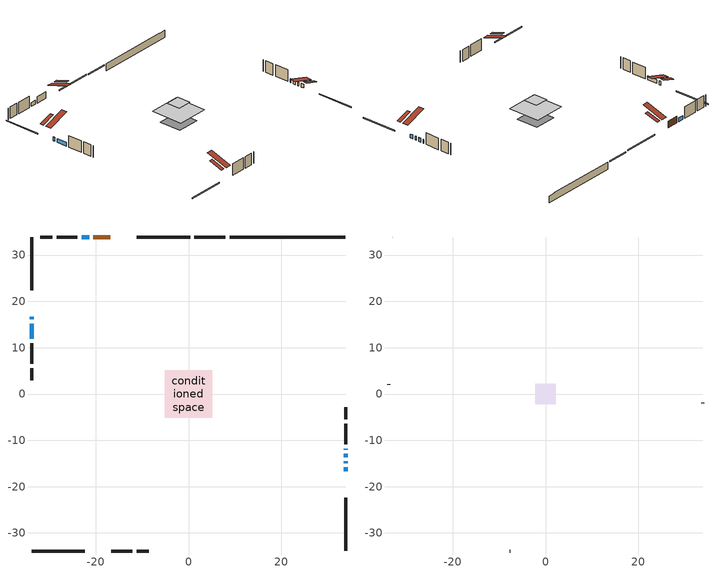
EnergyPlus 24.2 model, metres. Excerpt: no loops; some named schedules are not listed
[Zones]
conditioned space
 floor adiabatic (Floor2 construction): -1.49,-1.49 -1.49,1.49 1.49,1.49 1.49,-1.49 z0.3
 floor adiabatic (AdiabaticFloorConstruction): -5.07,-5.07 -5.07,5.07 5.07,5.07 5.07,-5.07 z1.52
 floor foundation (Slab1 construction): -3.55,-3.55 -3.55,3.55 3.55,3.55 3.55,-3.55 z-1.91
 floor foundation (Slab2 construction): -1.49,-1.49 -1.49,1.49 1.49,1.49 1.49,-1.49 z0
 wall outside (RimJoist1 construction): 0.33,33.89 -11.22,33.89 / -33.89,-33.89 -22.34,-33.89 / -33.89,33.89 -33.89,22.34 / 33.89,-33.89 33.89,-22.34 z0.3:0.6
 wall outside (AdiabaticWallConstruction 1): -16.94,33.89 -20.53,33.89 z0.3:2.33
 wall outside (AdiabaticWallConstruction): 33.89,-16.62 33.89,-15.83 / -33.89,16.62 -33.89,16.11 / -21.46,33.89 -23.05,33.89 / 33.89,-14.9 33.89,-14.56 / 33.89,-13.63 33.89,-12.94 / -33.89,15.18 -33.89,11.93 / 33.89,-12.02 33.89,-11.81 z0.3:1.52
 wall outside (Wall1 construction): -23.98,33.89 -28.45,33.89 / -16.62,-33.89 -12.15,-33.89 / -33.89,11 -33.89,6.53 / 33.89,-10.88 33.89,-6.41 z0.3:3.96
 wall outside (Wall3 construction): -29.38,33.89 -31.99,33.89 / -11.22,-33.89 -8.61,-33.89 / -33.89,5.6 -33.89,3 / 33.89,-5.48 33.89,-2.87 z0.3:3.96
 wall foundation (FoundationWall1 construction): 8.89,33.89,-1.91 8.89,33.89,0.3 31.39,33.89,0.3 31.39,33.89,0.2 33.89,33.89,0.2 33.89,33.89,-1.91
 wall foundation (FoundationWall2 construction): 7.96,33.89 1.26,33.89 z0:0.3
 window (WindowConstruction): 33.89,-16.62 33.89,-15.83 z0.3:1.52
 window (WindowConstruction 1): -33.89,16.62 -33.89,16.11 z0.3:1.52
 window (WindowConstruction 2): -21.46,33.89 -23.05,33.89 z0.3:1.52
 window (WindowConstruction 3): 33.89,-14.9 33.89,-14.56 z0.3:1.52
 window (WindowConstruction 4): 33.89,-13.63 33.89,-12.94 z0.3:1.52
 window (WindowConstruction 5): -33.89,15.18 -33.89,11.93 z0.3:1.52
 window (WindowConstruction 6): 33.89,-12.01 33.89,-11.81 z0.3:1.52
 door (Door): -16.94,33.89 -20.53,33.89 z0.3:2.33
 ceiling adiabatic (AdiabaticFloorConstruction): 5.07,-5.07 5.07,5.07 -5.07,5.07 -5.07,-5.07 z1.52
 roof outside (Roof2 construction): -16.01,33.89,3.96 -16.01,27.03,6.24 -14.2,27.03,6.24 -14.2,33.89,3.96; -17.55,-33.89,3.96 -17.55,-27.03,6.24 -19.36,-27.03,6.24 -19.36,-33.89,3.96; -33.89,17.55,3.96 -27.03,17.55,6.24 -27.03,19.36,6.24 -33.89,19.36,3.96; 33.89,-17.55,3.96 27.03,-17.55,6.24 27.03,-19.36,6.24 33.89,-19.36,3.96
attic - vented
 floor to conditioned space (Floor1 construction Reversed): -2.19,-2.19 -2.19,2.19 2.19,2.19 2.19,-2.19 z3.96
 wall outside (Wall5 construction): -32.92,33.89 -32.96,33.89 / -7.68,-33.89 -7.64,-33.89 / -33.89,2.07 -33.89,2.03 / 33.89,-1.94 33.89,-1.9 z0.3:3.96
 roof outside (Roof1 construction): -13.27,33.89,3.96 -13.27,29.62,5.38 -12.14,29.62,5.38 -12.14,33.89,3.96; -20.29,-33.89,3.96 -20.29,-29.62,5.38 -21.41,-29.62,5.38 -21.41,-33.89,3.96; -33.89,20.29,3.96 -29.62,20.29,5.38 -29.62,21.41,5.38 -33.89,21.41,3.96; 33.89,-20.29,3.96 29.62,-20.29,5.38 29.62,-21.41,5.38 33.89,-21.41,3.96
[Building]
Building 1: Terrain=Suburbs
[Site:Location]
Regina Intl AP_SK: Latitude {deg}=50.43; Longitude {deg}=-104.67; Time Zone {hr}=-6; Elevation {m}=578; Keep Site Location Information=Yes
[Site:GroundTemperature:Shallow]
-2.28208, -4.75844, -4.95676, -3.7816, 0.936024, 5.63167, 9.70254, 12.2813, 12.5004, 10.403, 6.43594, 1.88434
[Site:WaterMainsTemperature]
Calculation Method=Schedule; Temperature Schedule=mains temperature schedule
[Material] Roughness=Rough; Thermal Absorptance=0.9
Name | Thickness {m} | Conductivity {W/m-K} | Density {kg/m3} | Specific Heat {J/kg-K} | Solar Absorptance | Visible Absorptance
asphalt or fiberglass shingles | 0.00635 | 0.162714 | 1121.4 | 1465.45 | 0.84 | 0.84
ceiling stud and cavity | 0.1397 | 0.112058 | 65.682 | 1177.47 | 0.7 | 0.7
concrete 4.0 in. | 0.1016 | 1.803125 | 2242.8 | 837.4 | 0.7 | 0.7
concrete 8.0 in. | 0.2032 | 1.803125 | 2242.8 | 837.4 | 0.7 | 0.7
door material | 0.04445 | 0.0451087 | 512.64 | 1214.23 | 0.7 | 0.7
exterior vertical ins | 0.0457286 | 0.029427 | 32.04 | 1214.23 | 0.7 | 0.7
exterior vertical ins 1 | 0.00108814 | 0.029427 | 32.04 | 1214.23 | 0.7 | 0.7
floor covering | 0.0127 | 9.015625 | 54.468 | 1339.84 | 0.6 | 0.6
floor covering 1 | 0.0127 | 0.0433444 | 54.468 | 1339.84 | 0.6 | 0.6
floor rigid ins; wall rigid ins 1 | 0.512978 | 0.029427 | 32.04 | 1214.23 | 0.7 | 0.7
floor stud and cavity | 0.0889 | 0.221242 | 50.32683 | 1063.81 | 0.7 | 0.7
floor stud and cavity 1 | 0.1397 | 1.75129 | 37.0049 | 1207.88 | 0.7 | 0.7
furniture material conditioned space 1 | 0.1524 | 0.115458 | 640.8 | 1214.23 | 0.6 | 0.6
gypsum board | 0.0127 | 0.160291 | 801 | 837.4 | 0.6 | 0.6
gypsum board 1 | 0.0127 | 0.160291 | 801 | 837.4 | 0.7 | 0.7
osb sheathing 0.5 in. | 0.0127 | 0.115458 | 512.64 | 1214.23 | 0.7 | 0.7
osb sheathing 0.75 in. | 0.01905 | 0.115458 | 512.64 | 1214.23 | 0.7 | 0.7
rim joist stud and cavity | 0.0508 | 0.271007 | 50.32683 | 1063.81 | 0.6 | 0.6
roof stud and cavity | 0.2032 | 0.170261 | 78.34581 | 1123.46 | 0.7 | 0.7
wall rigid ins | 0.051816 | 0.029427 | 32.04 | 1214.23 | 0.7 | 0.7
wall stud and cavity | 0.1397 | 0.550994 | 139.0536 | 1170.24 | 0.7 | 0.7
wall stud and cavity 1 | 0.1397 | 0.157732 | 139.0536 | 1170.24 | 0.7 | 0.7
wall stud and cavity 2 | 0.0889 | 6.1454 | 50.32683 | 1063.81 | 0.6 | 0.6
wall stud and cavity 3 | 0.0889 | 0.380278 | 52.3479 | 1209.89 | 0.7 | 0.7
wall stud and cavity 4 | 0.0889 | 0.391764 | 83.0341 | 1211.67 | 0.7 | 0.7
wood siding | 0.0254 | 0.102417 | 544.68 | 1172.36 | 0 | 0
wood siding 1 | 0.00254 | 0.102417 | 544.68 | 1172.36 | 0 | 0
wood siding 2; wood siding 3; wood siding 4 | 0.0254 | 0.102417 | 544.68 | 1172.36 | 0.7 | 0.7
[WindowMaterial:SimpleGlazingSystem]
Name | U-Factor {W/m2-K} | Solar Heat Gain Coefficient
WindowMaterial | 2.946882 | 0.64
WindowMaterial 1 | 1.8357 | 0.51
WindowMaterial 2 | 3.00026 | 0.58
WindowMaterial 3 | 1.77949 | 0.54
WindowMaterial 4 | 2.88329 | 0.7
WindowMaterial 5 | 3.06442 | 0.51
[Construction]
AdiabaticFloorConstruction: floor stud and cavity 1, floor rigid ins, osb sheathing 0.75 in., floor covering 1
AdiabaticWallConstruction: wood siding 3, wall rigid ins 1, wall stud and cavity 3, gypsum board
AdiabaticWallConstruction 1: wood siding 4, wall rigid ins 1, wall stud and cavity 3, gypsum board
Door: door material
Floor1 construction Reversed: gypsum board, ceiling stud and cavity
Floor2 construction: floor stud and cavity, floor covering
FoundationWall1 construction: concrete 8.0 in., gypsum board 1
FoundationWall2 construction: concrete 8.0 in.
furniture construction conditioned space 1: furniture material conditioned space 1
PartitionWallConstruction: gypsum board, wall stud and cavity 4, gypsum board
RimJoist1 construction: wood siding 2, rim joist stud and cavity
Roof1 construction: asphalt or fiberglass shingles
Roof2 construction: asphalt or fiberglass shingles, osb sheathing 0.75 in., roof stud and cavity, gypsum board
Slab1 construction; Slab2 construction: concrete 4.0 in.
Wall1 construction: wood siding, wall rigid ins, osb sheathing 0.5 in., wall stud and cavity, gypsum board
Wall3 construction: wood siding, wall rigid ins, osb sheathing 0.5 in., wall stud and cavity 1, gypsum board
Wall5 construction: wood siding 1, wall stud and cavity 2
WindowConstruction; WindowConstruction 2: WindowMaterial
WindowConstruction 1: WindowMaterial 1
WindowConstruction 3: WindowMaterial 2
WindowConstruction 4: WindowMaterial 3
WindowConstruction 5: WindowMaterial 4
WindowConstruction 6: WindowMaterial 5
[Zone] Multiplier=1; Part of Total Floor Area=Yes
Name | Volume {m3}
attic - vented | 4.44445
conditioned space | 386.4
[Space]
Name | Zone | Volume {m3}
attic - vented 1 | attic - vented | 4.44445
conditioned space 1 | conditioned space | 386.4
[ZoneInfiltration:EffectiveLeakageArea]
infil attic - vented 1: Zone or Space=attic - vented 1; Schedule=Always On Discrete; Effective Air Leakage Area {cm2}=607.263; Stack Coefficient=0.000353347; Wind Coefficient=1.27005e-05
[ZoneMixing]
whole house fan mix: Zone or Space=attic - vented; Schedule=Always On Continuous; Design Flow Rate Calculation Method=Flow/Zone; Design Flow Rate {m3/s}=0; Source Zone or Space=conditioned space
[SurfaceProperty:ExposedFoundationPerimeter] Exposed Perimeter Calculation Method=TotalExposedPerimeter
Name | Total Exposed Perimeter {m}
Slab1 | 24.994
Slab2 | 6.706
[InternalMass] Zone or ZoneList=conditioned space; Space or SpaceList=conditioned space 1
Name | Construction | Surface Area {m2}
furniture mass conditioned space 1 | furniture construction conditioned space 1 | 68.53
partition wall mass | PartitionWallConstruction | 162.4
[Lights]
interior lighting: Zone or ZoneList or Space or SpaceList=conditioned space 1; Schedule=interior lighting schedule; Design Level Calculation Method=LightingLevel; Lighting Level {W}=343.2; Return Air Fraction=0; Fraction Radiant=0.6; Fraction Visible=0.2; Fraction Replaceable=1
[People]
occupants: Zone or ZoneList or Space or SpaceList=conditioned space 1; Number of People Schedule=occupants schedule; Number of People Calculation Method=People; Number of People=3; Fraction Radiant=0.314171; Sensible Heat Fraction=0.56303; Activity Level Schedule=occupants activity schedule; Carbon Dioxide Generation Rate {m3/s-W}=0; Enable ASHRAE 55 Comfort Warnings=No; Mean Radiant Temperature Calculation Type=EnclosureAveraged
[ElectricEquipment] Zone or ZoneList or Space or SpaceList=conditioned space 1; Design Level Calculation Method=EquipmentLevel
Name | Schedule | Design Level {W} | Fraction Latent | Fraction Radiant | Fraction Lost
clothes dryer | clothes dryer schedule | 140.772 | 0.015 | 0.081 | 0.85
clothes washer | clothes washer schedule | 32.1985 | 0.03 | 0.162 | 0.7
cooking range | cooking range schedule | 215.147 | 0.08 | 0.432 | 0.2
dishwasher | dishwasher schedule | 66.8632 | 0.3 | 0.18 | 0.4
fridge | fridge schedule | 72.9452 | 0 | 0.6 | 0
mech vent house fan | mech vent house fan schedule | 0 | 0 | 0 | 1
mech vent house fan cfis | mech vent house fan cfis schedule | 0 | 0 | 0 | 0
misc plug loads | misc plug loads schedule | 494.7 | 0.045 | 0.513 | 0.1
whole house fan | Always On Discrete | 0 | 0 | 0 | 1
[OtherEquipment] Zone or ZoneList or Space or SpaceList=conditioned space 1; Design Level Calculation Method=EquipmentLevel
Name | Fuel Type | Schedule | Design Level {W} | Fraction Latent | Fraction Radiant | Fraction Lost
clothes dryer 1 | Electricity | clothes dryer schedule | 0 | 0.015 | 0.081 | 0.85
cooking range 1 | Electricity | cooking range schedule | 0 | 0.08 | 0.432 | 0.2
general water use latent | None | general water use schedule | 62.594 | 1 | 0 | 0
general water use sensible | None | general water use schedule | -61.6891 | 0 | 0.6 | 0
mech vent house fan latent load | None | Always On Discrete | 0 | 1 | 0 | 0
mech vent house fan sensible load | None | Always On Discrete | 0 | 0 | 0 | 0
water heater energy adjustment1 | NaturalGas | Always On Discrete | 0.01 | 0 | 0 | 1
[ZoneInfiltration:DesignFlowRate] Zone or ZoneList or Space or SpaceList=conditioned space 1; Schedule=Always On Discrete; Design Flow Rate Calculation Method=Flow/Zone; Design Flow Rate {m3/s}=0
infil flow; natural vent flow; whole house fan flow
[AvailabilityManager:Scheduled]
furnace airloop Availability Manager: Schedule=Always On Discrete
[Foundation:Kiva] Initial Indoor Air Temperature {C}=21; Wall Height Above Grade {m}=0.300015; Wall Depth Below Slab {m}=0.2032; Custom Block Z Position 1 {m}=0
Name | Custom Block Material Name 1 | Custom Block Depth 1 {m} | Custom Block X Position 1 {m}
Foundation Kiva 1 | exterior vertical ins | 2.21001 | 0.2159
Foundation Kiva 2 | exterior vertical ins 1 | 0.300015 | 0.2032
[Foundation:Kiva:Settings]
Soil Conductivity {W/m-K}=0.849921; Soil Density {kg/m3}=1842.3; Soil Specific Heat {J/kg-K}=418.7; Ground Solar Absorptivity=0.9; Ground Thermal Absorptivity=0.9; Ground Surface Roughness {m}=0.03; Far-Field Width {m}=40; Deep-Ground Boundary Condition=ZeroFlux; Deep-Ground Depth {m}=40; Minimum Cell Dimension {m}=0.2; Maximum Cell Growth Coefficient=3; Simulation Timestep=Timestep
[Exterior:Lights]
exterior lighting: Schedule=exterior lighting schedule; Design Level {W}=75.6
[EnergyManagementSystem:GlobalVariable]
furnace_airloop_Fan_RTF
infil_program_Qfan
infil_program_Qinf
natural_vent_program_Qnv
natural_vent_program_Qwhf
[EnergyManagementSystem:Sensor]
Name | Output:Variable or Output:Meter Index Key | Output:Variable or Output:Meter
airflow_gain | infil flow | Infiltration Sensible Heat Gain Energy
airflow_gain_1 | natural vent flow | Infiltration Sensible Heat Gain Energy
airflow_gain_2 | whole house fan flow | Infiltration Sensible Heat Gain Energy
airflow_loss | infil flow | Infiltration Sensible Heat Loss Energy
airflow_loss_1 | natural vent flow | Infiltration Sensible Heat Loss Energy
airflow_loss_2 | whole house fan flow | Infiltration Sensible Heat Loss Energy
clg_load_cond |  | Cooling:EnergyTransfer:Zone:CONDITIONED SPACE
clg_sp_s; clg_sp_s_1 | cooling setpoint | Schedule Value
clothes_dryer_exhaust_0_sch_s | clothes dryer exhaust 0 schedule | Schedule Value
cool_season | cooling season schedule | Schedule Value
htg_load_cond |  | Heating:EnergyTransfer:Zone:CONDITIONED SPACE
htg_sp_s; htg_sp_s_1 | heating setpoint | Schedule Value
ig_ee_conv | clothes dryer | Electric Equipment Convective Heating Energy
ig_ee_conv_2 | cooking range | Electric Equipment Convective Heating Energy
ig_ee_conv_4 | fridge | Electric Equipment Convective Heating Energy
ig_ee_conv_5 | misc plug loads | Electric Equipment Convective Heating Energy
ig_ee_conv_6 | whole house fan | Electric Equipment Convective Heating Energy
ig_ee_rad | clothes dryer | Electric Equipment Radiant Heating Energy
ig_ee_rad_2 | cooking range | Electric Equipment Radiant Heating Energy
ig_ee_rad_4 | fridge | Electric Equipment Radiant Heating Energy
ig_ee_rad_5 | misc plug loads | Electric Equipment Radiant Heating Energy
ig_ee_rad_6 | whole house fan | Electric Equipment Radiant Heating Energy
ig_lgt_conv | interior lighting | Lights Convective Heating Energy
ig_lgt_rad | interior lighting | Lights Radiant Heating Energy
ig_lgt_vis | interior lighting | Lights Visible Radiation Heating Energy
ig_oe_conv | clothes dryer 1 | Other Equipment Convective Heating Energy
ig_oe_conv_1 | cooking range 1 | Other Equipment Convective Heating Energy
ig_oe_conv_2 | general water use latent | Other Equipment Convective Heating Energy
ig_oe_conv_3 | general water use sensible | Other Equipment Convective Heating Energy
ig_oe_conv_4 | water heater energy adjustment1 | Other Equipment Convective Heating Energy
ig_oe_rad | clothes dryer 1 | Other Equipment Radiant Heating Energy
ig_oe_rad_1 | cooking range 1 | Other Equipment Radiant Heating Energy
ig_oe_rad_2 | general water use latent | Other Equipment Radiant Heating Energy
ig_oe_rad_3 | general water use sensible | Other Equipment Radiant Heating Energy
ig_oe_rad_4 | water heater energy adjustment1 | Other Equipment Radiant Heating Energy
ig_ppl_conv | occupants | People Convective Heating Energy
ig_ppl_rad | occupants | People Radiant Heating Energy
im_conv | furniture mass conditioned space 1 | Surface Inside Face Convection Heat Gain Energy
im_conv_1 | partition wall mass | Surface Inside Face Convection Heat Gain Energy
im_ig | furniture mass conditioned space 1 | Surface Inside Face Internal Gains Radiation Heat Gain Energy
im_ig_1 | partition wall mass | Surface Inside Face Internal Gains Radiation Heat Gain Energy
im_lgt | furniture mass conditioned space 1 | Surface Inside Face Lights Radiation Heat Gain Energy
im_lgt_1 | partition wall mass | Surface Inside Face Lights Radiation Heat Gain Energy
im_sol | furniture mass conditioned space 1 | Surface Inside Face Solar Radiation Heat Gain Energy
im_sol_1 | partition wall mass | Surface Inside Face Solar Radiation Heat Gain Energy
im_surf | furniture mass conditioned space 1 | Surface Inside Face Net Surface Thermal Radiation Heat Gain Energy
im_surf_1 | partition wall mass | Surface Inside Face Net Surface Thermal Radiation Heat Gain Energy
mv_conv | mech vent house fan | Electric Equipment Convective Heating Energy
mv_conv_1 | mech vent house fan cfis | Electric Equipment Convective Heating Energy
mv_conv_2 | mech vent house fan latent load | Other Equipment Convective Heating Energy
mv_conv_3 | mech vent house fan sensible load | Other Equipment Convective Heating Energy
mv_rad | mech vent house fan | Electric Equipment Radiant Heating Energy
mv_rad_1 | mech vent house fan cfis | Electric Equipment Radiant Heating Energy
mv_rad_2 | mech vent house fan latent load | Other Equipment Radiant Heating Energy
mv_rad_3 | mech vent house fan sensible load | Other Equipment Radiant Heating Energy
natural_vent_s | natural vent schedule | Schedule Value
out_pb_s |  | Site Outdoor Air Barometric Pressure
out_wt_s |  | Site Outdoor Air Humidity Ratio
site_vw_s |  | Site Wind Speed
ss_back_out | Window1 | Surface Window Shortwave from Zone Back Out Window Heat Transfer Rate
ss_back_out_1 | Window2 | Surface Window Shortwave from Zone Back Out Window Heat Transfer Rate
ss_back_out_2 | Window3 | Surface Window Shortwave from Zone Back Out Window Heat Transfer Rate
ss_back_out_3 | Window5 | Surface Window Shortwave from Zone Back Out Window Heat Transfer Rate
ss_back_out_4 | Window6 | Surface Window Shortwave from Zone Back Out Window Heat Transfer Rate
ss_back_out_5 | Window7 | Surface Window Shortwave from Zone Back Out Window Heat Transfer Rate
ss_back_out_6 | Window8 | Surface Window Shortwave from Zone Back Out Window Heat Transfer Rate
ss_conv | Door1 | Surface Inside Face Convection Heat Gain Energy
ss_conv_1 | Window1 | Surface Inside Face Convection Heat Gain Energy
ss_conv_2 | Window2 | Surface Inside Face Convection Heat Gain Energy
ss_conv_3 | Window3 | Surface Inside Face Convection Heat Gain Energy
ss_conv_4 | Window5 | Surface Inside Face Convection Heat Gain Energy
ss_conv_5 | Window6 | Surface Inside Face Convection Heat Gain Energy
ss_conv_6 | Window7 | Surface Inside Face Convection Heat Gain Energy
ss_conv_7 | Window8 | Surface Inside Face Convection Heat Gain Energy
ss_ig | Door1 | Surface Inside Face Internal Gains Radiation Heat Gain Energy
ss_ig_1 | Window1 | Surface Inside Face Internal Gains Radiation Heat Gain Energy
ss_ig_2 | Window2 | Surface Inside Face Internal Gains Radiation Heat Gain Energy
ss_ig_3 | Window3 | Surface Inside Face Internal Gains Radiation Heat Gain Energy
ss_ig_4 | Window5 | Surface Inside Face Internal Gains Radiation Heat Gain Energy
ss_ig_5 | Window6 | Surface Inside Face Internal Gains Radiation Heat Gain Energy
ss_ig_6 | Window7 | Surface Inside Face Internal Gains Radiation Heat Gain Energy
ss_ig_7 | Window8 | Surface Inside Face Internal Gains Radiation Heat Gain Energy
ss_lgt | Door1 | Surface Inside Face Lights Radiation Heat Gain Energy
ss_sol | Door1 | Surface Inside Face Solar Radiation Heat Gain Energy
ss_surf | Door1 | Surface Inside Face Net Surface Thermal Radiation Heat Gain Energy
ss_surf_1 | Window1 | Surface Inside Face Net Surface Thermal Radiation Heat Gain Energy
ss_surf_2 | Window2 | Surface Inside Face Net Surface Thermal Radiation Heat Gain Energy
ss_surf_3 | Window3 | Surface Inside Face Net Surface Thermal Radiation Heat Gain Energy
ss_surf_4 | Window5 | Surface Inside Face Net Surface Thermal Radiation Heat Gain Energy
ss_surf_5 | Window6 | Surface Inside Face Net Surface Thermal Radiation Heat Gain Energy
ss_surf_6 | Window7 | Surface Inside Face Net Surface Thermal Radiation Heat Gain Energy
ss_surf_7 | Window8 | Surface Inside Face Net Surface Thermal Radiation Heat Gain Energy
ss_trans_in | Window1 | Surface Window Transmitted Solar Radiation Rate
ss_trans_in_1 | Window2 | Surface Window Transmitted Solar Radiation Rate
ss_trans_in_2 | Window3 | Surface Window Transmitted Solar Radiation Rate
ss_trans_in_3 | Window5 | Surface Window Transmitted Solar Radiation Rate
ss_trans_in_4 | Window6 | Surface Window Transmitted Solar Radiation Rate
ss_trans_in_5 | Window7 | Surface Window Transmitted Solar Radiation Rate
ss_trans_in_6 | Window8 | Surface Window Transmitted Solar Radiation Rate
ss_trans_out | Window1 | Surface Inside Face Initial Transmitted Diffuse Transmitted Out Window Solar Radiation Rate
ss_trans_out_1 | Window2 | Surface Inside Face Initial Transmitted Diffuse Transmitted Out Window Solar Radiation Rate
ss_trans_out_2 | Window3 | Surface Inside Face Initial Transmitted Diffuse Transmitted Out Window Solar Radiation Rate
ss_trans_out_3 | Window5 | Surface Inside Face Initial Transmitted Diffuse Transmitted Out Window Solar Radiation Rate
ss_trans_out_4 | Window6 | Surface Inside Face Initial Transmitted Diffuse Transmitted Out Window Solar Radiation Rate
ss_trans_out_5 | Window7 | Surface Inside Face Initial Transmitted Diffuse Transmitted Out Window Solar Radiation Rate
ss_trans_out_6 | Window8 | Surface Inside Face Initial Transmitted Diffuse Transmitted Out Window Solar Radiation Rate
s_conv | Floor1 | Surface Inside Face Convection Heat Gain Energy
s_conv_1 | Floor2 | Surface Inside Face Convection Heat Gain Energy
s_conv_10 | Roof2:0 | Surface Inside Face Convection Heat Gain Energy
s_conv_11 | Roof2:180 | Surface Inside Face Convection Heat Gain Energy
s_conv_12 | Roof2:270 | Surface Inside Face Convection Heat Gain Energy
s_conv_13 | Roof2:90 | Surface Inside Face Convection Heat Gain Energy
s_conv_14 | Slab1 | Surface Inside Face Convection Heat Gain Energy
s_conv_15 | Slab2 | Surface Inside Face Convection Heat Gain Energy
s_conv_16 | Wall1:0 | Surface Inside Face Convection Heat Gain Energy
s_conv_17 | Wall1:180 | Surface Inside Face Convection Heat Gain Energy
s_conv_18 | Wall1:270 | Surface Inside Face Convection Heat Gain Energy
s_conv_19 | Wall1:90 | Surface Inside Face Convection Heat Gain Energy
s_conv_2 | FoundationWall1 | Surface Inside Face Convection Heat Gain Energy
s_conv_20 | Wall3:0 | Surface Inside Face Convection Heat Gain Energy
s_conv_21 | Wall3:180 | Surface Inside Face Convection Heat Gain Energy
s_conv_22 | Wall3:270 | Surface Inside Face Convection Heat Gain Energy
s_conv_23 | Wall3:90 | Surface Inside Face Convection Heat Gain Energy
s_conv_3 | FoundationWall2 | Surface Inside Face Convection Heat Gain Energy
s_conv_4 | inferred conditioned ceiling | Surface Inside Face Convection Heat Gain Energy
s_conv_5 | inferred conditioned floor | Surface Inside Face Convection Heat Gain Energy
s_conv_6 | RimJoist1:0 | Surface Inside Face Convection Heat Gain Energy
s_conv_7 | RimJoist1:180 | Surface Inside Face Convection Heat Gain Energy
s_conv_8 | RimJoist1:270 | Surface Inside Face Convection Heat Gain Energy
s_conv_9 | RimJoist1:90 | Surface Inside Face Convection Heat Gain Energy
s_ig | Floor1 | Surface Inside Face Internal Gains Radiation Heat Gain Energy
s_ig_1 | Floor2 | Surface Inside Face Internal Gains Radiation Heat Gain Energy
s_ig_10 | Roof2:0 | Surface Inside Face Internal Gains Radiation Heat Gain Energy
s_ig_11 | Roof2:180 | Surface Inside Face Internal Gains Radiation Heat Gain Energy
s_ig_12 | Roof2:270 | Surface Inside Face Internal Gains Radiation Heat Gain Energy
s_ig_13 | Roof2:90 | Surface Inside Face Internal Gains Radiation Heat Gain Energy
s_ig_14 | Slab1 | Surface Inside Face Internal Gains Radiation Heat Gain Energy
s_ig_15 | Slab2 | Surface Inside Face Internal Gains Radiation Heat Gain Energy
s_ig_16 | Wall1:0 | Surface Inside Face Internal Gains Radiation Heat Gain Energy
s_ig_17 | Wall1:180 | Surface Inside Face Internal Gains Radiation Heat Gain Energy
s_ig_18 | Wall1:270 | Surface Inside Face Internal Gains Radiation Heat Gain Energy
s_ig_19 | Wall1:90 | Surface Inside Face Internal Gains Radiation Heat Gain Energy
s_ig_2 | FoundationWall1 | Surface Inside Face Internal Gains Radiation Heat Gain Energy
s_ig_20 | Wall3:0 | Surface Inside Face Internal Gains Radiation Heat Gain Energy
s_ig_21 | Wall3:180 | Surface Inside Face Internal Gains Radiation Heat Gain Energy
s_ig_22 | Wall3:270 | Surface Inside Face Internal Gains Radiation Heat Gain Energy
s_ig_23 | Wall3:90 | Surface Inside Face Internal Gains Radiation Heat Gain Energy
s_ig_3 | FoundationWall2 | Surface Inside Face Internal Gains Radiation Heat Gain Energy
s_ig_4 | inferred conditioned ceiling | Surface Inside Face Internal Gains Radiation Heat Gain Energy
s_ig_5 | inferred conditioned floor | Surface Inside Face Internal Gains Radiation Heat Gain Energy
s_ig_6 | RimJoist1:0 | Surface Inside Face Internal Gains Radiation Heat Gain Energy
s_ig_7 | RimJoist1:180 | Surface Inside Face Internal Gains Radiation Heat Gain Energy
s_ig_8 | RimJoist1:270 | Surface Inside Face Internal Gains Radiation Heat Gain Energy
s_ig_9 | RimJoist1:90 | Surface Inside Face Internal Gains Radiation Heat Gain Energy
s_lgt | Floor1 | Surface Inside Face Lights Radiation Heat Gain Energy
s_lgt_1 | Floor2 | Surface Inside Face Lights Radiation Heat Gain Energy
s_lgt_10 | Roof2:0 | Surface Inside Face Lights Radiation Heat Gain Energy
s_lgt_11 | Roof2:180 | Surface Inside Face Lights Radiation Heat Gain Energy
s_lgt_12 | Roof2:270 | Surface Inside Face Lights Radiation Heat Gain Energy
s_lgt_13 | Roof2:90 | Surface Inside Face Lights Radiation Heat Gain Energy
s_lgt_14 | Slab1 | Surface Inside Face Lights Radiation Heat Gain Energy
s_lgt_15 | Slab2 | Surface Inside Face Lights Radiation Heat Gain Energy
s_lgt_16 | Wall1:0 | Surface Inside Face Lights Radiation Heat Gain Energy
s_lgt_17 | Wall1:180 | Surface Inside Face Lights Radiation Heat Gain Energy
s_lgt_18 | Wall1:270 | Surface Inside Face Lights Radiation Heat Gain Energy
s_lgt_19 | Wall1:90 | Surface Inside Face Lights Radiation Heat Gain Energy
s_lgt_2 | FoundationWall1 | Surface Inside Face Lights Radiation Heat Gain Energy
